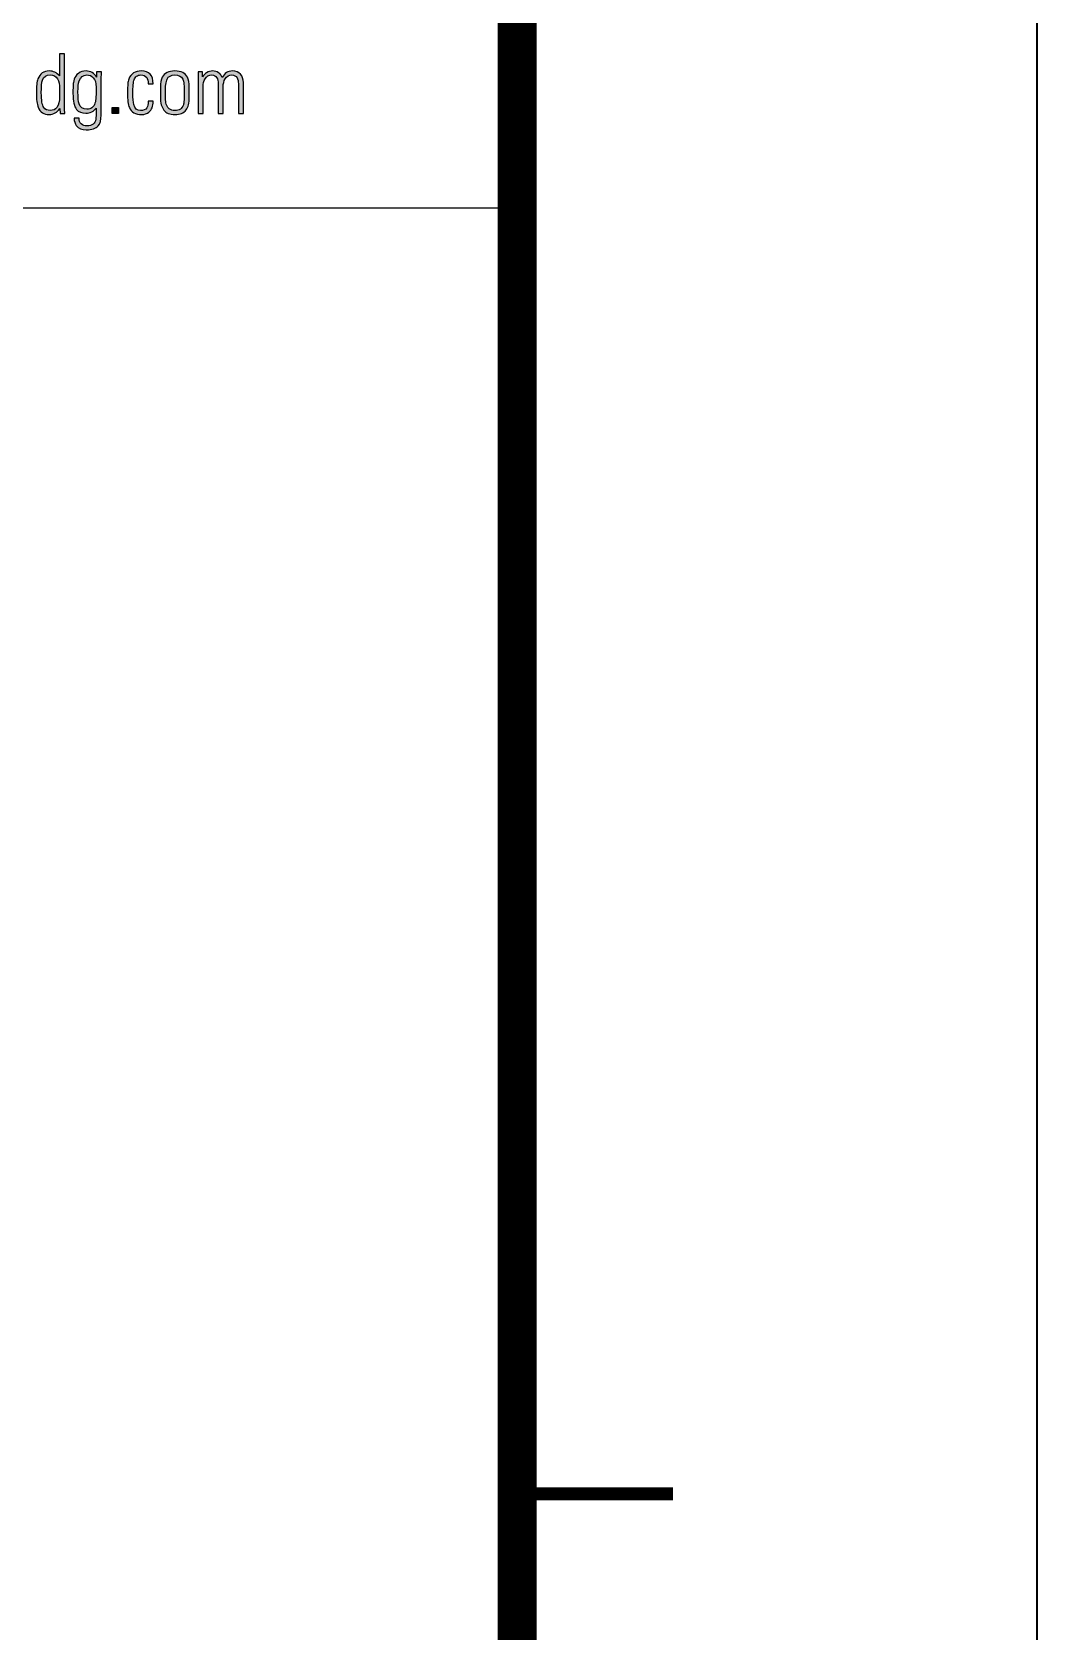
# Model space of a CAD drawing. Header units: millimetres. Extents: x 75184266 to 76346726, y -35850126 to -33679385.
# Drawn here: x 75644360 to 75663671, y -35219293 to -35188560 of the extents above; entities that cross this region are included whole.
import ezdxf

# ---------------------------------------------------------------- set-up
doc = ezdxf.new("R2010")
doc.units = ezdxf.units.MM
doc.header["$LTSCALE"] = 50
doc.header["$MEASUREMENT"] = 0
doc.layers.add('AZ-LINE', color=3, linetype='CONTINUOUS')
doc.layers.add('AZ-TEX2', color=6, linetype='CONTINUOUS')
doc.layers.add('XR-기준층$0$XR-지하3층$0$DEFPOINT', color=142, linetype='CONTINUOUS', plot=False)

# ---------------------------------------------------------------- blocks, each defined once
blk = doc.blocks.new('바탕폼')
at = {"layer": 'AZ-TEX2'}
h = blk.add_hatch(color=256, dxfattribs=at)
h.dxf.hatch_style = 2
edge = h.paths.add_edge_path()
edge.add_spline(control_points=[(803.599, 488.999), (803.599, 488.999), (803.599, 488.999), (803.604, 488.972), (803.604, 488.972), (803.419, 488.972), (803.419, 488.972), (803.419, 488.972), (803.409, 489.176), (803.409, 489.176), (803.303, 489.018), (803.165, 488.94), (802.995, 488.94), (802.788, 488.94), (802.648, 489.032), (802.574, 489.217), (802.527, 489.334), (802.503, 489.522), (802.503, 489.779), (802.503, 490.023), (802.524, 490.201), (802.564, 490.312), (802.637, 490.513), (802.783, 490.614), (803.001, 490.614), (803.16, 490.614), (803.29, 490.551), (803.393, 490.423), (803.393, 490.423), (803.4, 491.275), (803.4, 491.275), (803.4, 491.275), (803.585, 491.275), (803.585, 491.275), (803.585, 491.275), (803.585, 489.291), (803.585, 489.291), (803.585, 489.221), (803.587, 489.157), (803.591, 489.099), (803.595, 489.042), (803.599, 488.999)], knot_values=[0, 0, 0, 0, 0.00005, 0.0001, 1, 1, 1, 2, 2, 2, 3, 3, 3, 4, 4, 4, 5, 5, 5, 6, 6, 6, 7, 7, 7, 8, 8, 8, 9, 9, 9, 10, 10, 10, 11, 11, 11, 12, 12, 12, 13, 13, 13, 13], degree=3, periodic=0)
edge = h.paths.add_edge_path()
edge.add_spline(control_points=[(803.372, 490.222), (803.372, 490.222), (803.372, 490.222), (803.317, 490.312), (803.255, 490.411), (803.162, 490.461), (803.039, 490.461), (802.886, 490.461), (802.786, 490.395), (802.739, 490.26), (802.71, 490.173), (802.695, 490.011), (802.695, 489.772), (802.695, 489.494), (802.727, 489.305), (802.79, 489.208), (802.839, 489.131), (802.924, 489.093), (803.045, 489.093), (803.148, 489.093), (803.229, 489.133), (803.291, 489.214), (803.364, 489.307), (803.4, 489.447), (803.4, 489.632), (803.4, 489.632), (803.4, 489.919), (803.4, 489.919), (803.4, 490.091), (803.372, 490.222)], knot_values=[0, 0, 0, 0, 0.00005, 0.0001, 1, 1, 1, 2, 2, 2, 3, 3, 3, 4, 4, 4, 5, 5, 5, 6, 6, 6, 7, 7, 7, 8, 8, 8, 9, 9, 9, 9], degree=3, periodic=0)
h = blk.add_hatch(color=256, dxfattribs=at)
h.dxf.hatch_style = 2
edge = h.paths.add_edge_path()
edge.add_spline(control_points=[(804.176, 488.633), (804.176, 488.633), (804.176, 488.633), (804.23, 488.581), (804.285, 488.529), (804.358, 488.503), (804.452, 488.503), (804.652, 488.503), (804.764, 488.587), (804.79, 488.755), (804.798, 488.812), (804.803, 488.956), (804.803, 489.185), (804.761, 489.122), (804.704, 489.073), (804.632, 489.04), (804.561, 489.007), (804.486, 488.991), (804.407, 488.991), (804.248, 488.991), (804.129, 489.039), (804.05, 489.134), (803.959, 489.245), (803.913, 489.449), (803.913, 489.747), (803.913, 489.932), (803.915, 490.047), (803.919, 490.091), (803.924, 490.136), (803.937, 490.204), (803.959, 490.296), (803.982, 490.387), (804.036, 490.463), (804.122, 490.523), (804.208, 490.584), (804.305, 490.614), (804.414, 490.614), (804.499, 490.614), (804.577, 490.595), (804.648, 490.556), (804.719, 490.516), (804.773, 490.46), (804.81, 490.388), (804.81, 490.388), (804.816, 490.382), (804.816, 490.382), (804.816, 490.382), (804.816, 490.586), (804.816, 490.586), (804.816, 490.586), (805.004, 490.586), (805.004, 490.586), (805.004, 490.586), (804.994, 490.27), (804.994, 490.27), (804.994, 490.27), (804.994, 488.914), (804.994, 488.914), (804.994, 488.723), (804.957, 488.585), (804.883, 488.499), (804.795, 488.4), (804.644, 488.35), (804.426, 488.35), (804.248, 488.35), (804.119, 488.404), (804.041, 488.512), (803.985, 488.587), (803.958, 488.681), (803.958, 488.796), (803.958, 488.796), (804.149, 488.796), (804.149, 488.796), (804.149, 488.705), (804.176, 488.633)], knot_values=[0, 0, 0, 0, 0.00005, 0.0001, 1, 1, 1, 2, 2, 2, 3, 3, 3, 4, 4, 4, 5, 5, 5, 6, 6, 6, 7, 7, 7, 8, 8, 8, 9, 9, 9, 10, 10, 10, 11, 11, 11, 12, 12, 12, 13, 13, 13, 14, 14, 14, 15, 15, 15, 16, 16, 16, 17, 17, 17, 18, 18, 18, 19, 19, 19, 20, 20, 20, 21, 21, 21, 22, 22, 22, 23, 23, 23, 24, 24, 24, 24], degree=3, periodic=0)
edge = h.paths.add_edge_path()
edge.add_spline(control_points=[(804.725, 489.279), (804.725, 489.279), (804.725, 489.279), (804.742, 489.326), (804.768, 489.39), (804.784, 489.461), (804.792, 489.541), (804.799, 489.621), (804.803, 489.772), (804.803, 489.996), (804.803, 490.153), (804.766, 490.273), (804.691, 490.356), (804.628, 490.426), (804.545, 490.461), (804.442, 490.461), (804.298, 490.461), (804.2, 490.383), (804.149, 490.229), (804.119, 490.137), (804.104, 489.999), (804.104, 489.814), (804.104, 489.588), (804.118, 489.435), (804.146, 489.354), (804.195, 489.214), (804.297, 489.144), (804.452, 489.144), (804.527, 489.144), (804.589, 489.162), (804.64, 489.2), (804.691, 489.237), (804.725, 489.279)], knot_values=[0, 0, 0, 0, 0.00005, 0.0001, 1, 1, 1, 2, 2, 2, 3, 3, 3, 4, 4, 4, 5, 5, 5, 6, 6, 6, 7, 7, 7, 8, 8, 8, 9, 9, 9, 10, 10, 10, 10], degree=3, periodic=0)
h = blk.add_hatch(color=256, dxfattribs=at)
h.dxf.hatch_style = 2
edge = h.paths.add_edge_path()
edge.add_spline(control_points=[(806.228, 489.408), (806.228, 489.408), (806.228, 489.408), (806.251, 489.322), (806.293, 489.169), (806.381, 489.093), (806.512, 489.093), (806.627, 489.093), (806.707, 489.127), (806.751, 489.195), (806.788, 489.25), (806.806, 489.334), (806.806, 489.447), (806.806, 489.447), (806.997, 489.447), (806.997, 489.447), (806.997, 489.258), (806.943, 489.119), (806.834, 489.032), (806.758, 488.971), (806.665, 488.94), (806.557, 488.94), (806.317, 488.94), (806.158, 489.028), (806.082, 489.205), (806.035, 489.313), (806.012, 489.501), (806.012, 489.769), (806.012, 489.937), (806.015, 490.054), (806.021, 490.12), (806.028, 490.186), (806.04, 490.247), (806.059, 490.302), (806.1, 490.41), (806.162, 490.489), (806.245, 490.539), (806.328, 490.59), (806.429, 490.614), (806.546, 490.614), (806.689, 490.614), (806.8, 490.573), (806.879, 490.492), (806.958, 490.41), (806.997, 490.286), (806.997, 490.12), (806.997, 490.12), (806.806, 490.12), (806.806, 490.12), (806.806, 490.23), (806.787, 490.312), (806.748, 490.366), (806.703, 490.429), (806.627, 490.461), (806.521, 490.461), (806.461, 490.461), (806.408, 490.445), (806.362, 490.412), (806.316, 490.379), (806.282, 490.334), (806.261, 490.276), (806.248, 490.24), (806.237, 490.173), (806.228, 490.075), (806.22, 489.977), (806.216, 489.875), (806.216, 489.769), (806.216, 489.556), (806.228, 489.408)], knot_values=[0, 0, 0, 0, 0.00005, 0.0001, 1, 1, 1, 2, 2, 2, 3, 3, 3, 4, 4, 4, 5, 5, 5, 6, 6, 6, 7, 7, 7, 8, 8, 8, 9, 9, 9, 10, 10, 10, 11, 11, 11, 12, 12, 12, 13, 13, 13, 14, 14, 14, 15, 15, 15, 16, 16, 16, 17, 17, 17, 18, 18, 18, 19, 19, 19, 20, 20, 20, 21, 21, 21, 22, 22, 22, 22], degree=3, periodic=0)
h = blk.add_hatch(color=256, dxfattribs=at)
h.dxf.hatch_style = 2
edge = h.paths.add_edge_path()
edge.add_spline(control_points=[(808.235, 490.536), (808.235, 490.536), (808.235, 490.536), (808.318, 490.378), (808.365, 490.291), (808.388, 490.16), (808.388, 489.986), (808.388, 489.986), (808.388, 489.603), (808.388, 489.603), (808.388, 489.384), (808.348, 489.221), (808.268, 489.115), (808.178, 488.998), (808.033, 488.94), (807.834, 488.94), (807.635, 488.94), (807.494, 488.996), (807.408, 489.109), (807.322, 489.221), (807.278, 489.386), (807.278, 489.603), (807.278, 489.603), (807.278, 489.986), (807.278, 489.986), (807.278, 490.158), (807.302, 490.288), (807.349, 490.375), (807.434, 490.535), (807.595, 490.614), (807.834, 490.614), (808.074, 490.614), (808.235, 490.536)], knot_values=[0, 0, 0, 0, 0.00005, 0.0001, 1, 1, 1, 2, 2, 2, 3, 3, 3, 4, 4, 4, 5, 5, 5, 6, 6, 6, 7, 7, 7, 8, 8, 8, 9, 9, 9, 10, 10, 10, 10], degree=3, periodic=0)
edge = h.paths.add_edge_path()
edge.add_spline(control_points=[(807.493, 489.343), (807.493, 489.343), (807.493, 489.343), (807.508, 489.307), (807.538, 489.234), (807.574, 489.183), (807.617, 489.153), (807.674, 489.113), (807.746, 489.093), (807.834, 489.093), (807.921, 489.093), (807.992, 489.112), (808.047, 489.15), (808.09, 489.18), (808.127, 489.232), (808.159, 489.307), (808.174, 489.343), (808.184, 489.407), (808.189, 489.499), (808.194, 489.592), (808.197, 489.685), (808.197, 489.779), (808.197, 490.038), (808.177, 490.211), (808.136, 490.299), (808.087, 490.407), (807.986, 490.461), (807.834, 490.461), (807.684, 490.461), (807.585, 490.407), (807.534, 490.299), (807.491, 490.207), (807.47, 490.034), (807.47, 489.779), (807.47, 489.694), (807.473, 489.603), (807.478, 489.506), (807.483, 489.409), (807.493, 489.343)], knot_values=[0, 0, 0, 0, 0.00005, 0.0001, 1, 1, 1, 2, 2, 2, 3, 3, 3, 4, 4, 4, 5, 5, 5, 6, 6, 6, 7, 7, 7, 8, 8, 8, 9, 9, 9, 10, 10, 10, 11, 11, 11, 12, 12, 12, 12], degree=3, periodic=0)
h = blk.add_hatch(color=256, dxfattribs=at)
h.dxf.hatch_style = 2
edge = h.paths.add_edge_path()
edge.add_spline(control_points=[(810.468, 490.303), (810.468, 490.303), (810.468, 490.303), (810.468, 490.171), (810.468, 490.171), (810.468, 488.972), (810.468, 488.972), (810.468, 488.972), (810.277, 488.972), (810.277, 488.972), (810.277, 488.972), (810.277, 490.123), (810.277, 490.123), (810.277, 490.219), (810.26, 490.296), (810.226, 490.353), (810.183, 490.425), (810.117, 490.461), (810.028, 490.461), (809.917, 490.461), (809.831, 490.412), (809.769, 490.315), (809.718, 490.232), (809.693, 490.13), (809.693, 490.008), (809.693, 490.008), (809.693, 488.972), (809.693, 488.972), (809.693, 488.972), (809.502, 488.972), (809.502, 488.972), (809.502, 488.972), (809.502, 490.123), (809.502, 490.123), (809.502, 490.219), (809.484, 490.296), (809.45, 490.353), (809.408, 490.425), (809.342, 490.461), (809.253, 490.461), (809.142, 490.461), (809.056, 490.412), (808.994, 490.315), (808.943, 490.232), (808.918, 490.13), (808.918, 490.008), (808.918, 490.008), (808.918, 488.972), (808.918, 488.972), (808.918, 488.972), (808.727, 488.972), (808.727, 488.972), (808.727, 488.972), (808.727, 490.586), (808.727, 490.586), (808.727, 490.586), (808.899, 490.586), (808.899, 490.586), (808.899, 490.586), (808.899, 490.385), (808.899, 490.385), (808.943, 490.455), (808.995, 490.509), (809.055, 490.547), (809.125, 490.592), (809.203, 490.614), (809.288, 490.614), (809.375, 490.614), (809.451, 490.593), (809.516, 490.549), (809.581, 490.505), (809.627, 490.443), (809.655, 490.362), (809.74, 490.53), (809.871, 490.614), (810.05, 490.614), (810.182, 490.614), (810.285, 490.573), (810.358, 490.492), (810.431, 490.41), (810.468, 490.303)], knot_values=[0, 0, 0, 0, 0.00005, 0.0001, 1, 1, 1, 2, 2, 2, 3, 3, 3, 4, 4, 4, 5, 5, 5, 6, 6, 6, 7, 7, 7, 8, 8, 8, 9, 9, 9, 10, 10, 10, 11, 11, 11, 12, 12, 12, 13, 13, 13, 14, 14, 14, 15, 15, 15, 16, 16, 16, 17, 17, 17, 18, 18, 18, 19, 19, 19, 20, 20, 20, 21, 21, 21, 22, 22, 22, 23, 23, 23, 24, 24, 24, 25, 25, 25, 26, 26, 26, 26], degree=3, periodic=0)
h = blk.add_hatch(color=256, dxfattribs=at)
h.dxf.hatch_style = 2
h.paths.add_polyline_path([(805.425, 488.972), (805.425, 489.214), (805.661, 489.214), (805.661, 488.972)])
at = {"layer": 'AZ-LINE'}
blk.add_line((741, 485.354), (821, 485.354), dxfattribs=at)
at = {"layer": 'AZ-LINE', "ltscale": 10}
blk.add_lwpolyline([(841, 594.707), (0, 594.707), (0, 0), (841, 0)], close=True, dxfattribs=at)
at = {"layer": 'AZ-LINE', "const_width": 1.5}
blk.add_lwpolyline([(20, 574.354), (20, 20.354), (821, 20.354), (821, 574.354)], close=True, dxfattribs=at)
at = {"layer": 'AZ-LINE', "ltscale": 10, "const_width": 0.5}
blk.add_lwpolyline([(821, 435.854), (827, 435.854)], dxfattribs=at)
at = {"layer": 'AZ-TEX2'}
blk.add_lwpolyline([(805.425, 488.972), (805.425, 489.214), (805.661, 489.214), (805.661, 488.972), (805.425, 488.972)], dxfattribs=at)
for points, knots in [([(803.419, 488.972), (803.419, 488.972), (803.409, 489.176), (803.409, 489.176), (803.303, 489.018), (803.165, 488.94), (802.995, 488.94), (802.788, 488.94), (802.648, 489.032), (802.574, 489.217), (802.527, 489.334), (802.503, 489.522), (802.503, 489.779), (802.503, 490.023), (802.524, 490.201), (802.564, 490.312), (802.637, 490.513), (802.783, 490.614), (803.001, 490.614), (803.16, 490.614), (803.29, 490.551), (803.393, 490.423), (803.393, 490.423), (803.4, 491.275), (803.4, 491.275), (803.4, 491.275), (803.585, 491.275), (803.585, 491.275), (803.585, 491.275), (803.585, 489.291), (803.585, 489.291), (803.585, 489.221), (803.587, 489.157), (803.591, 489.099), (803.595, 489.042), (803.599, 488.999), (803.604, 488.972), (803.604, 488.972), (803.419, 488.972), (803.419, 488.972)], [0, 0, 0, 0, 1, 1, 1, 2, 2, 2, 3, 3, 3, 4, 4, 4, 5, 5, 5, 6, 6, 6, 7, 7, 7, 8, 8, 8, 9, 9, 9, 10, 10, 10, 11, 11, 11, 12, 12, 12, 13, 13, 13, 13]), ([(804.816, 490.382), (804.816, 490.382), (804.816, 490.586), (804.816, 490.586), (804.816, 490.586), (805.004, 490.586), (805.004, 490.586), (805.004, 490.586), (804.994, 490.27), (804.994, 490.27), (804.994, 490.27), (804.994, 488.914), (804.994, 488.914), (804.994, 488.723), (804.957, 488.585), (804.883, 488.499), (804.795, 488.4), (804.644, 488.35), (804.426, 488.35), (804.248, 488.35), (804.119, 488.404), (804.041, 488.512), (803.985, 488.587), (803.958, 488.681), (803.958, 488.796), (803.958, 488.796), (804.149, 488.796), (804.149, 488.796), (804.149, 488.705), (804.176, 488.633), (804.23, 488.581), (804.285, 488.529), (804.358, 488.503), (804.452, 488.503), (804.652, 488.503), (804.764, 488.587), (804.79, 488.755), (804.798, 488.812), (804.803, 488.956), (804.803, 489.185), (804.761, 489.122), (804.704, 489.073), (804.632, 489.04), (804.561, 489.007), (804.486, 488.991), (804.407, 488.991), (804.248, 488.991), (804.129, 489.039), (804.05, 489.134), (803.959, 489.245), (803.913, 489.449), (803.913, 489.747), (803.913, 489.932), (803.915, 490.047), (803.919, 490.091), (803.924, 490.136), (803.937, 490.204), (803.959, 490.296), (803.982, 490.387), (804.036, 490.463), (804.122, 490.523), (804.208, 490.584), (804.305, 490.614), (804.414, 490.614), (804.499, 490.614), (804.577, 490.595), (804.648, 490.556), (804.719, 490.516), (804.773, 490.46), (804.81, 490.388), (804.81, 490.388), (804.816, 490.382), (804.816, 490.382)], [0, 0, 0, 0, 1, 1, 1, 2, 2, 2, 3, 3, 3, 4, 4, 4, 5, 5, 5, 6, 6, 6, 7, 7, 7, 8, 8, 8, 9, 9, 9, 10, 10, 10, 11, 11, 11, 12, 12, 12, 13, 13, 13, 14, 14, 14, 15, 15, 15, 16, 16, 16, 17, 17, 17, 18, 18, 18, 19, 19, 19, 20, 20, 20, 21, 21, 21, 22, 22, 22, 23, 23, 23, 24, 24, 24, 24]), ([(806.997, 490.12), (806.997, 490.12), (806.806, 490.12), (806.806, 490.12), (806.806, 490.23), (806.787, 490.312), (806.748, 490.366), (806.703, 490.429), (806.627, 490.461), (806.521, 490.461), (806.461, 490.461), (806.408, 490.445), (806.362, 490.412), (806.316, 490.379), (806.282, 490.334), (806.261, 490.276), (806.248, 490.24), (806.237, 490.173), (806.228, 490.075), (806.22, 489.977), (806.216, 489.875), (806.216, 489.769), (806.216, 489.556), (806.228, 489.408), (806.251, 489.322), (806.293, 489.169), (806.381, 489.093), (806.512, 489.093), (806.627, 489.093), (806.707, 489.127), (806.751, 489.195), (806.788, 489.25), (806.806, 489.334), (806.806, 489.447), (806.806, 489.447), (806.997, 489.447), (806.997, 489.447), (806.997, 489.258), (806.943, 489.119), (806.834, 489.032), (806.758, 488.971), (806.665, 488.94), (806.557, 488.94), (806.317, 488.94), (806.158, 489.028), (806.082, 489.205), (806.035, 489.313), (806.012, 489.501), (806.012, 489.769), (806.012, 489.937), (806.015, 490.054), (806.021, 490.12), (806.028, 490.186), (806.04, 490.247), (806.059, 490.302), (806.1, 490.41), (806.162, 490.489), (806.245, 490.539), (806.328, 490.59), (806.429, 490.614), (806.546, 490.614), (806.689, 490.614), (806.8, 490.573), (806.879, 490.492), (806.958, 490.41), (806.997, 490.286), (806.997, 490.12)], [0, 0, 0, 0, 1, 1, 1, 2, 2, 2, 3, 3, 3, 4, 4, 4, 5, 5, 5, 6, 6, 6, 7, 7, 7, 8, 8, 8, 9, 9, 9, 10, 10, 10, 11, 11, 11, 12, 12, 12, 13, 13, 13, 14, 14, 14, 15, 15, 15, 16, 16, 16, 17, 17, 17, 18, 18, 18, 19, 19, 19, 20, 20, 20, 21, 21, 21, 22, 22, 22, 22]), ([(807.834, 488.94), (807.635, 488.94), (807.494, 488.996), (807.408, 489.109), (807.322, 489.221), (807.278, 489.386), (807.278, 489.603), (807.278, 489.603), (807.278, 489.986), (807.278, 489.986), (807.278, 490.158), (807.302, 490.288), (807.349, 490.375), (807.434, 490.535), (807.595, 490.614), (807.834, 490.614), (808.074, 490.614), (808.235, 490.536), (808.318, 490.378), (808.365, 490.291), (808.388, 490.16), (808.388, 489.986), (808.388, 489.986), (808.388, 489.603), (808.388, 489.603), (808.388, 489.384), (808.348, 489.221), (808.268, 489.115), (808.178, 488.998), (808.033, 488.94), (807.834, 488.94)], [0, 0, 0, 0, 1, 1, 1, 2, 2, 2, 3, 3, 3, 4, 4, 4, 5, 5, 5, 6, 6, 6, 7, 7, 7, 8, 8, 8, 9, 9, 9, 10, 10, 10, 10]), ([(808.918, 490.008), (808.918, 490.008), (808.918, 488.972), (808.918, 488.972), (808.918, 488.972), (808.727, 488.972), (808.727, 488.972), (808.727, 488.972), (808.727, 490.586), (808.727, 490.586), (808.727, 490.586), (808.899, 490.586), (808.899, 490.586), (808.899, 490.586), (808.899, 490.385), (808.899, 490.385), (808.943, 490.455), (808.995, 490.509), (809.055, 490.547), (809.125, 490.592), (809.203, 490.614), (809.288, 490.614), (809.375, 490.614), (809.451, 490.593), (809.516, 490.549), (809.581, 490.505), (809.627, 490.443), (809.655, 490.362), (809.74, 490.53), (809.871, 490.614), (810.05, 490.614), (810.182, 490.614), (810.285, 490.573), (810.358, 490.492), (810.431, 490.41), (810.468, 490.303), (810.468, 490.171), (810.468, 490.171), (810.468, 488.972), (810.468, 488.972), (810.468, 488.972), (810.277, 488.972), (810.277, 488.972), (810.277, 488.972), (810.277, 490.123), (810.277, 490.123), (810.277, 490.219), (810.26, 490.296), (810.226, 490.353), (810.183, 490.425), (810.117, 490.461), (810.028, 490.461), (809.917, 490.461), (809.831, 490.412), (809.769, 490.315), (809.718, 490.232), (809.693, 490.13), (809.693, 490.008), (809.693, 490.008), (809.693, 488.972), (809.693, 488.972), (809.693, 488.972), (809.502, 488.972), (809.502, 488.972), (809.502, 488.972), (809.502, 490.123), (809.502, 490.123), (809.502, 490.219), (809.484, 490.296), (809.45, 490.353), (809.408, 490.425), (809.342, 490.461), (809.253, 490.461), (809.142, 490.461), (809.056, 490.412), (808.994, 490.315), (808.943, 490.232), (808.918, 490.13), (808.918, 490.008)], [0, 0, 0, 0, 1, 1, 1, 2, 2, 2, 3, 3, 3, 4, 4, 4, 5, 5, 5, 6, 6, 6, 7, 7, 7, 8, 8, 8, 9, 9, 9, 10, 10, 10, 11, 11, 11, 12, 12, 12, 13, 13, 13, 14, 14, 14, 15, 15, 15, 16, 16, 16, 17, 17, 17, 18, 18, 18, 19, 19, 19, 20, 20, 20, 21, 21, 21, 22, 22, 22, 23, 23, 23, 24, 24, 24, 25, 25, 25, 26, 26, 26, 26]), ([(803.045, 489.093), (803.148, 489.093), (803.229, 489.133), (803.291, 489.214), (803.364, 489.307), (803.4, 489.447), (803.4, 489.632), (803.4, 489.632), (803.4, 489.919), (803.4, 489.919), (803.4, 490.091), (803.372, 490.222), (803.317, 490.312), (803.255, 490.411), (803.162, 490.461), (803.039, 490.461), (802.886, 490.461), (802.786, 490.395), (802.739, 490.26), (802.71, 490.173), (802.695, 490.011), (802.695, 489.772), (802.695, 489.494), (802.727, 489.305), (802.79, 489.208), (802.839, 489.131), (802.924, 489.093), (803.045, 489.093)], [0, 0, 0, 0, 1, 1, 1, 2, 2, 2, 3, 3, 3, 4, 4, 4, 5, 5, 5, 6, 6, 6, 7, 7, 7, 8, 8, 8, 9, 9, 9, 9]), ([(804.442, 490.461), (804.298, 490.461), (804.2, 490.383), (804.149, 490.229), (804.119, 490.137), (804.104, 489.999), (804.104, 489.814), (804.104, 489.588), (804.118, 489.435), (804.146, 489.354), (804.195, 489.214), (804.297, 489.144), (804.452, 489.144), (804.527, 489.144), (804.589, 489.162), (804.64, 489.2), (804.691, 489.237), (804.725, 489.279), (804.742, 489.326), (804.768, 489.39), (804.784, 489.461), (804.792, 489.541), (804.799, 489.621), (804.803, 489.772), (804.803, 489.996), (804.803, 490.153), (804.766, 490.273), (804.691, 490.356), (804.628, 490.426), (804.545, 490.461), (804.442, 490.461)], [0, 0, 0, 0, 1, 1, 1, 2, 2, 2, 3, 3, 3, 4, 4, 4, 5, 5, 5, 6, 6, 6, 7, 7, 7, 8, 8, 8, 9, 9, 9, 10, 10, 10, 10]), ([(807.834, 489.093), (807.921, 489.093), (807.992, 489.112), (808.047, 489.15), (808.09, 489.18), (808.127, 489.232), (808.159, 489.307), (808.174, 489.343), (808.184, 489.407), (808.189, 489.499), (808.194, 489.592), (808.197, 489.685), (808.197, 489.779), (808.197, 490.038), (808.177, 490.211), (808.136, 490.299), (808.087, 490.407), (807.986, 490.461), (807.834, 490.461), (807.684, 490.461), (807.585, 490.407), (807.534, 490.299), (807.491, 490.207), (807.47, 490.034), (807.47, 489.779), (807.47, 489.694), (807.473, 489.603), (807.478, 489.506), (807.483, 489.409), (807.493, 489.343), (807.508, 489.307), (807.538, 489.234), (807.574, 489.183), (807.617, 489.153), (807.674, 489.113), (807.746, 489.093), (807.834, 489.093)], [0, 0, 0, 0, 1, 1, 1, 2, 2, 2, 3, 3, 3, 4, 4, 4, 5, 5, 5, 6, 6, 6, 7, 7, 7, 8, 8, 8, 9, 9, 9, 10, 10, 10, 11, 11, 11, 12, 12, 12, 12])]:
    blk.add_open_spline(points, degree=3, knots=knots, dxfattribs=at)

msp = doc.modelspace()

# ---------------------------------------------------------------- linework, layer by layer
at = {"layer": 'XR-기준층$0$XR-지하3층$0$DEFPOINT', "ltscale": 0.5}
for points in [[(75663669.1, -35434325.5), (75243669.1, -35434325.5), (75243669.1, -35137325.5), (75663669.1, -35137325.5)], [(75663671.2, -35434325.5), (75243671.2, -35434325.5), (75243671.2, -35137325.5), (75663671.2, -35137325.5)]]:
    msp.add_lwpolyline(points, close=True, dxfattribs=at)

# ---------------------------------------------------------------- block references
at = {"layer": 'AZ-LINE', "xscale": 499.40546941707, "yscale": 499.40546941707, "zscale": 499.40546941707}
msp.add_blockref('바탕폼', (75243669.1, -35434325.5), dxfattribs=at)

doc.saveas('drawing.dxf')
